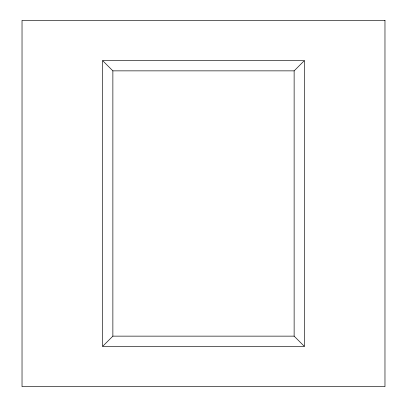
<?xml version="1.0" encoding="UTF-8"?>
<svg xmlns="http://www.w3.org/2000/svg" width="407" height="407" viewBox="0 0 407 407"><rect width="100%" height="100%" fill="white"/><g stroke="black" fill="none" stroke-linecap="round" stroke-linejoin="round"><path stroke-width="0.61" d="M304.319 346.321L294.134 336.141L294.134 70.859L304.319 60.679L102.681 60.679L102.681 346.321L304.319 346.321L304.319 60.679M102.681 346.321L112.866 336.141L112.866 70.859L102.681 60.679M112.866 70.859L294.134 70.859M112.866 336.141L294.134 336.141M384.971 20.35L22.029 20.35L22.029 386.65L384.971 386.65L384.971 20.35"/></g></svg>
